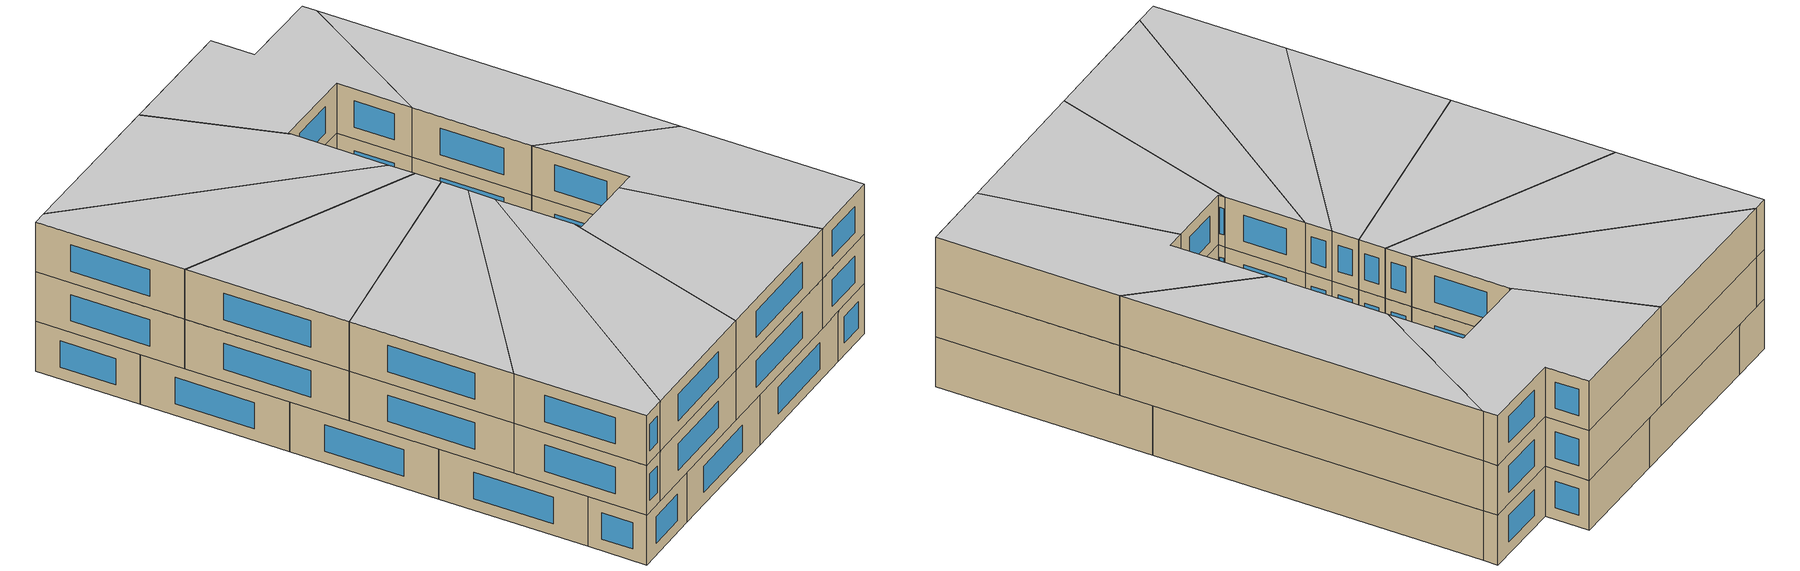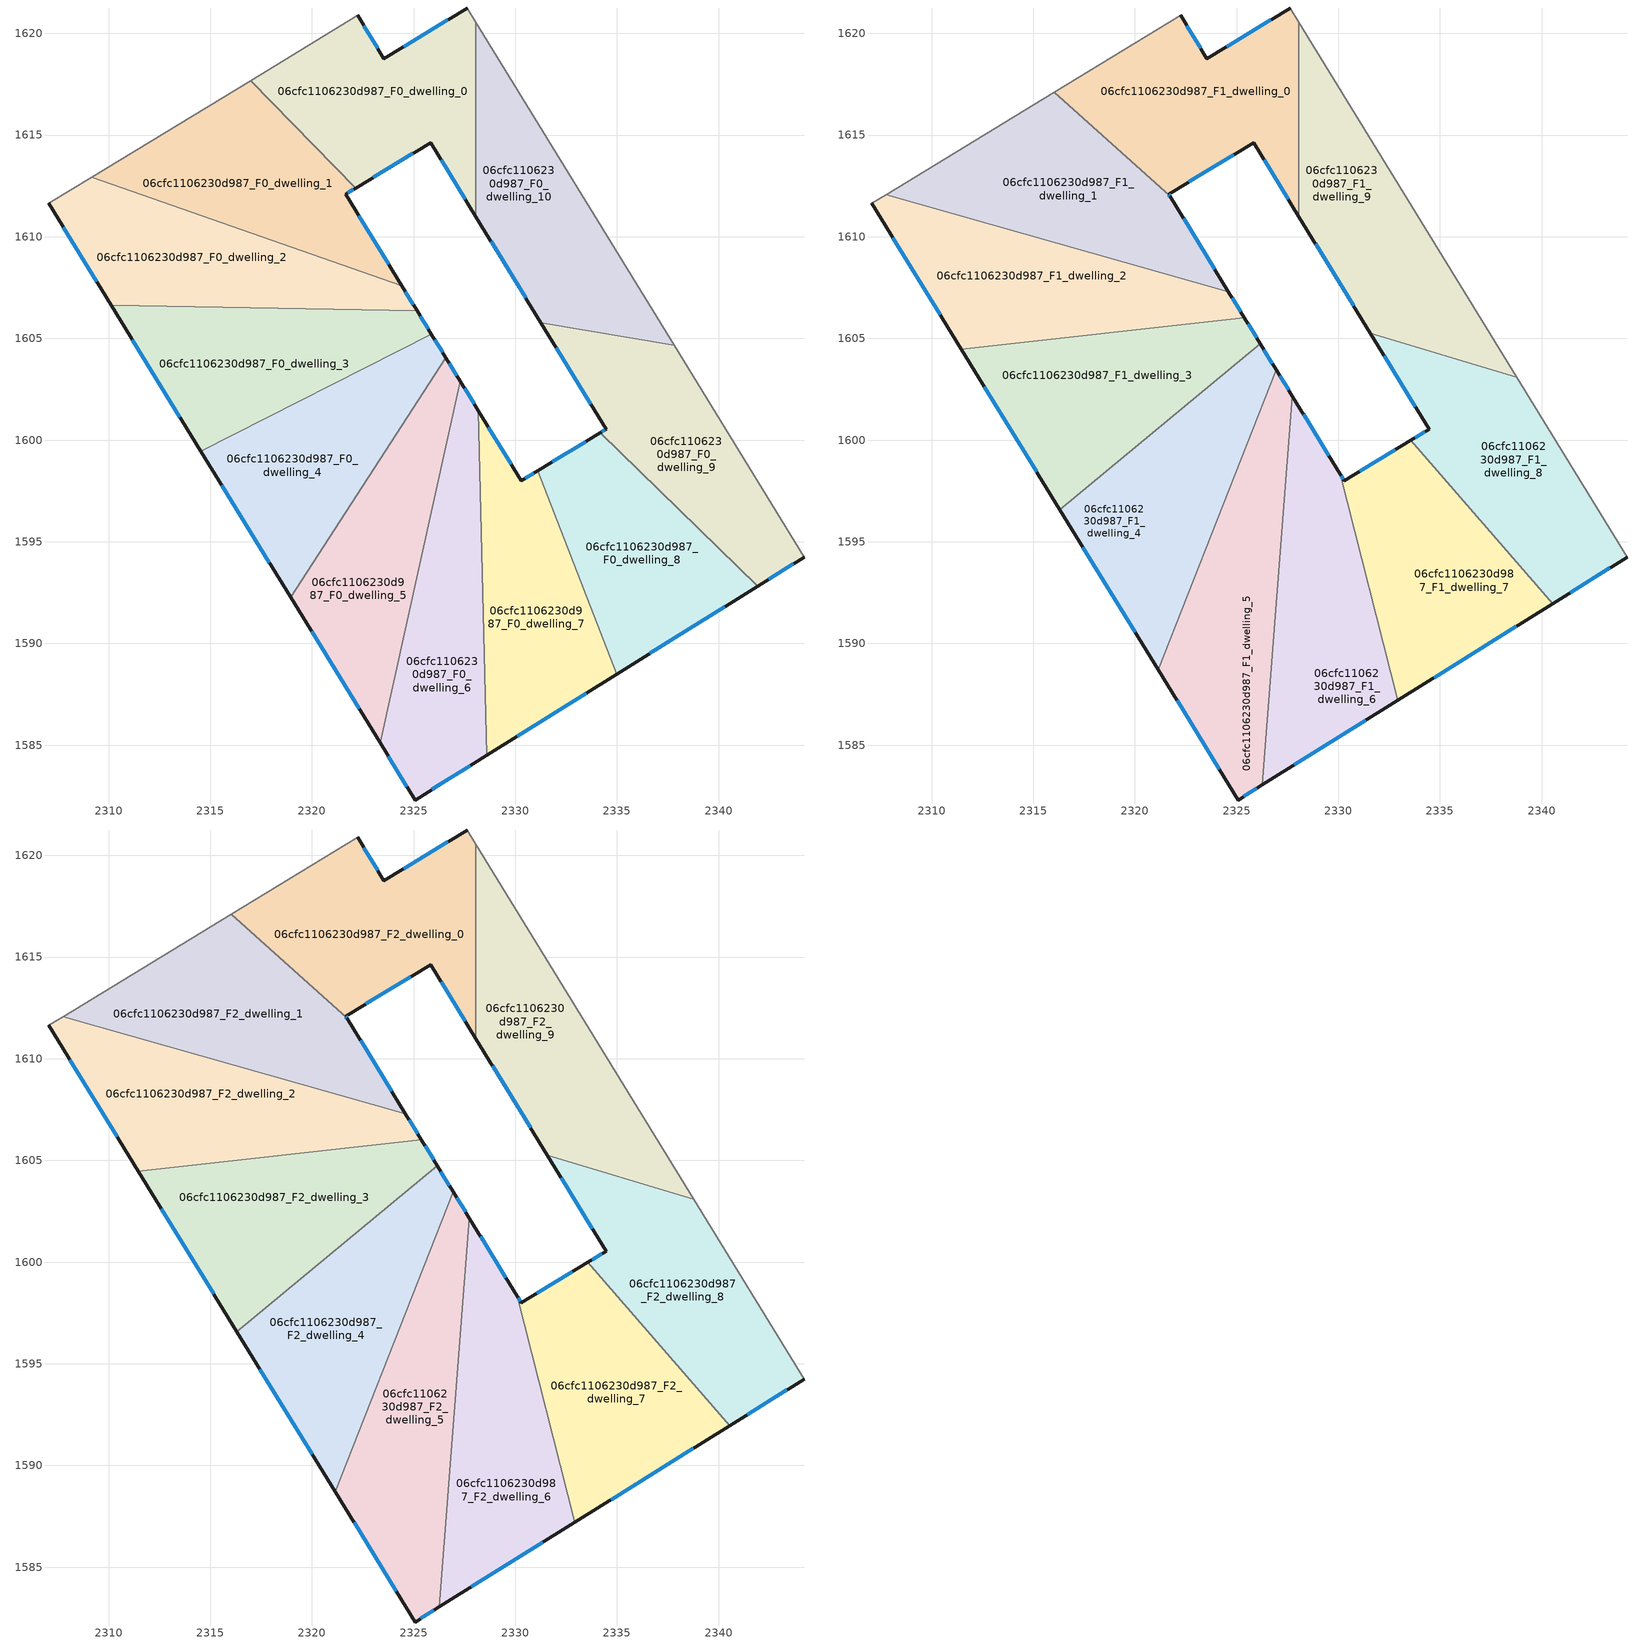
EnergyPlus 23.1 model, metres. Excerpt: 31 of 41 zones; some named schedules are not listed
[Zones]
06cfc1106230d987_F0_dwelling_0
 floor ground (EU_floor_Construction): 2327.64,1621.25 2328.06,1620.55 2328.06,1611 2325.84,1614.63 2322.14,1612.39 2316.99,1617.68 2322.25,1620.88 2323.54,1618.76 z0
 wall outside (EU_wall_Construction): 2327.64,1621.25 2323.54,1618.76 2322.25,1620.88 / 2322.14,1612.39 2325.84,1614.63 2328.06,1611 z0:3
 wall adiabatic (EU_wall_Construction): 2328.06,1620.55 2327.64,1621.25 / 2322.25,1620.88 2316.99,1617.68 z0:3
 wall to 06cfc1106230d987_F0_dwelling_10 (EU_wall_Construction): 2328.06,1611 2328.06,1620.55 z0:3
 wall to 06cfc1106230d987_F0_dwelling_1 (EU_wall_Construction): 2316.99,1617.68 2322.14,1612.39 z0:3
 window (EU_Window_Construction): 2326.67,1620.66 2324.5,1619.34 / 2326.36,1613.78 2327.54,1611.85 / 2323.01,1612.92 2324.97,1614.11 / 2323.24,1619.26 2322.55,1620.38 z0.7:2.3
06cfc1106230d987_F0_dwelling_1
 floor ground (EU_floor_Construction): 2322.14,1612.39 2321.66,1612.1 2324.42,1607.59 2309.18,1612.93 2316.99,1617.68 z0
 wall outside (EU_wall_Construction): 2324.42,1607.59 2321.66,1612.1 2322.14,1612.39 z0:3
 wall to 06cfc1106230d987_F0_dwelling_2 (EU_wall_Construction): 2309.18,1612.93 2324.42,1607.59 z0:3
 wall adiabatic (EU_wall_Construction): 2316.99,1617.68 2309.18,1612.93 z0:3
 window (EU_Window_Construction): 2321.77,1612.17 2322.03,1612.32 / 2323.77,1608.65 2322.31,1611.04 z0.7:2.3
 ceiling adiabatic (EU_roof_Construction): 2324.42,1607.59 2321.72,1612.01 2316.03,1617.1 2309.18,1612.93 z3
06cfc1106230d987_F0_dwelling_10
 floor ground (EU_floor_Construction): 2328.06,1620.55 2337.81,1604.67 2331.26,1605.78 2328.06,1611 z0
 wall outside (EU_wall_Construction): 2328.06,1611 2331.26,1605.78 z0:3
 wall adiabatic (EU_wall_Construction): 2337.81,1604.67 2328.06,1620.55 z0:3
 wall to 06cfc1106230d987_F0_dwelling_9 (EU_wall_Construction): 2331.26,1605.78 2337.81,1604.67 z0:3
 window (EU_Window_Construction): 2328.81,1609.77 2330.51,1607 z0.7:2.3
06cfc1106230d987_F0_dwelling_2
 floor ground (EU_floor_Construction): 2324.42,1607.59 2325.17,1606.37 2310.14,1606.62 2307.06,1611.64 2309.18,1612.93 z0
 wall outside (EU_wall_Construction): 2325.17,1606.37 2324.42,1607.59 / 2307.06,1611.64 2310.14,1606.62 z0:3
 wall to 06cfc1106230d987_F0_dwelling_3 (EU_wall_Construction): 2310.14,1606.62 2325.17,1606.37 z0:3
 wall adiabatic (EU_wall_Construction): 2309.18,1612.93 2307.06,1611.64 z0:3
 window (EU_Window_Construction): 2324.99,1606.66 2324.6,1607.31 / 2307.78,1610.46 2309.42,1607.8 z0.7:2.3
06cfc1106230d987_F0_dwelling_3
 floor ground (EU_floor_Construction): 2325.17,1606.37 2325.88,1605.21 2314.54,1599.45 2310.14,1606.62 z0
 wall outside (EU_wall_Construction): 2325.88,1605.21 2325.17,1606.37 / 2310.14,1606.62 2314.54,1599.45 z0:3
 wall to 06cfc1106230d987_F0_dwelling_4 (EU_wall_Construction): 2314.54,1599.45 2325.88,1605.21 z0:3
 window (EU_Window_Construction): 2325.71,1605.48 2325.34,1606.1 / 2311.17,1604.94 2313.51,1601.14 z0.7:2.3
 ceiling adiabatic (EU_roof_Construction): 2325.88,1605.21 2325.38,1606.02 2311.46,1604.47 2314.54,1599.45 z3
06cfc1106230d987_F0_dwelling_4
 floor ground (EU_floor_Construction): 2325.88,1605.21 2326.59,1604.05 2318.95,1592.28 2314.54,1599.45 z0
 wall outside (EU_wall_Construction): 2326.59,1604.05 2325.88,1605.21 / 2314.54,1599.45 2318.95,1592.28 z0:3
 wall to 06cfc1106230d987_F0_dwelling_5 (EU_wall_Construction): 2318.95,1592.28 2326.59,1604.05 z0:3
 window (EU_Window_Construction): 2326.42,1604.32 2326.05,1604.94 / 2315.58,1597.77 2317.91,1593.97 z0.7:2.3
 ceiling adiabatic (EU_roof_Construction): 2326.16,1604.75 2325.88,1605.21 2314.54,1599.45 2316.31,1596.59 z3
06cfc1106230d987_F0_dwelling_5
 floor ground (EU_floor_Construction): 2326.59,1604.05 2327.3,1602.89 2323.35,1585.11 2318.95,1592.28 z0
 wall outside (EU_wall_Construction): 2327.3,1602.89 2326.59,1604.05 / 2318.95,1592.28 2323.35,1585.11 z0:3
 wall to 06cfc1106230d987_F0_dwelling_6 (EU_wall_Construction): 2323.35,1585.11 2327.3,1602.89 z0:3
 window (EU_Window_Construction): 2327.13,1603.16 2326.76,1603.78 / 2319.98,1590.6 2322.32,1586.8 z0.7:2.3
06cfc1106230d987_F0_dwelling_6
 floor ground (EU_floor_Construction): 2327.3,1602.89 2328.18,1601.44 2328.6,1584.51 2325.08,1582.3 2323.35,1585.11 z0
 wall outside (EU_wall_Construction): 2328.18,1601.44 2327.3,1602.89 / 2323.35,1585.11 2325.08,1582.3 2328.6,1584.51 z0:3
 wall to 06cfc1106230d987_F0_dwelling_7 (EU_wall_Construction): 2328.6,1584.51 2328.18,1601.44 z0:3
 window (EU_Window_Construction): 2327.98,1601.78 2327.51,1602.55 / 2325.9,1582.82 2327.78,1583.99 / 2323.76,1584.45 2324.67,1582.96 z0.7:2.3
06cfc1106230d987_F0_dwelling_7
 floor ground (EU_floor_Construction): 2331.11,1598.49 2334.99,1588.5 2328.6,1584.51 2328.18,1601.44 2330.29,1598 z0
 wall outside (EU_wall_Construction): 2331.11,1598.49 2330.29,1598 2328.18,1601.44 / 2328.6,1584.51 2334.99,1588.5 z0:3
 wall to 06cfc1106230d987_F0_dwelling_8 (EU_wall_Construction): 2334.99,1588.5 2331.11,1598.49 z0:3
 window (EU_Window_Construction): 2329.8,1598.81 2328.68,1600.63 / 2330.92,1598.38 2330.48,1598.11 / 2330.1,1585.44 2333.49,1587.56 z0.7:2.3
06cfc1106230d987_F0_dwelling_8
 floor ground (EU_floor_Construction): 2341.93,1592.83 2334.99,1588.5 2331.11,1598.49 2334.18,1600.37 z0
 wall outside (EU_wall_Construction): 2334.18,1600.37 2331.11,1598.49 / 2334.99,1588.5 2341.93,1592.83 z0:3
 wall to 06cfc1106230d987_F0_dwelling_9 (EU_wall_Construction): 2341.93,1592.83 2334.18,1600.37 z0:3
 window (EU_Window_Construction): 2333.46,1599.93 2331.83,1598.93 / 2336.62,1589.51 2340.3,1591.81 z0.7:2.3
06cfc1106230d987_F0_dwelling_9
 floor ground (EU_floor_Construction): 2337.81,1604.67 2344.21,1594.25 2341.93,1592.83 2334.18,1600.37 2334.46,1600.54 2331.26,1605.78 z0
 wall outside (EU_wall_Construction): 2331.26,1605.78 2334.46,1600.54 2334.18,1600.37 / 2341.93,1592.83 2344.21,1594.25 z0:3
 wall adiabatic (EU_wall_Construction): 2344.21,1594.25 2337.81,1604.67 z0:3
 window (EU_Window_Construction): 2334.4,1600.5 2334.25,1600.41 / 2332.01,1604.55 2333.71,1601.77 / 2342.46,1593.16 2343.67,1593.92 z0.7:2.3
06cfc1106230d987_F1_dwelling_0
 floor to 06cfc1106230d987_F0_dwelling_0 (EU_floor_Construction): 2327.64,1621.25 2328.06,1620.55 2328.06,1611 2325.84,1614.63 2322.14,1612.39 2316.99,1617.68 2322.25,1620.88 2323.54,1618.76 z3
 floor to 06cfc1106230d987_F0_dwelling_1 (EU_floor_Construction): 2316.99,1617.68 2322.14,1612.39 2321.66,1612.1 2321.72,1612.01 2316.03,1617.1 z3
 wall outside (EU_wall_Construction): 2327.64,1621.25 2323.54,1618.76 2322.25,1620.88 / 2321.72,1612.01 2321.66,1612.1 2325.84,1614.63 2328.06,1611 z3:6
 wall adiabatic (EU_wall_Construction): 2328.06,1620.55 2327.64,1621.25 / 2322.25,1620.88 2316.03,1617.1 z3:6
 wall to 06cfc1106230d987_F1_dwelling_9 (EU_wall_Construction): 2328.06,1611 2328.06,1620.55 z3:6
 wall to 06cfc1106230d987_F1_dwelling_1 (EU_wall_Construction): 2316.03,1617.1 2321.72,1612.01 z3:6
 window (EU_Window_Construction): 2326.67,1620.66 2324.5,1619.34 / 2326.36,1613.78 2327.54,1611.85 / 2322.64,1612.69 2324.86,1614.04 / 2321.7,1612.03 2321.67,1612.08 / 2323.24,1619.26 2322.55,1620.38 z3.7:5.3
06cfc1106230d987_F1_dwelling_1
 floor to 06cfc1106230d987_F0_dwelling_2 (EU_floor_Construction): 2324.42,1607.59 2324.6,1607.3 2307.77,1612.07 2309.18,1612.93 z3
 floor adiabatic (EU_floor_Construction): 2321.72,1612.01 2324.42,1607.59 2309.18,1612.93 2316.03,1617.1 z3
 wall outside (EU_wall_Construction): 2324.6,1607.3 2321.72,1612.01 z3:6
 wall to 06cfc1106230d987_F1_dwelling_2 (EU_wall_Construction): 2307.77,1612.07 2324.6,1607.3 z3:6
 wall adiabatic (EU_wall_Construction): 2316.03,1617.1 2307.77,1612.07 z3:6
 window (EU_Window_Construction): 2323.92,1608.41 2322.39,1610.9 z3.7:5.3
06cfc1106230d987_F1_dwelling_2
 floor to 06cfc1106230d987_F0_dwelling_2 (EU_floor_Construction): 2324.6,1607.3 2325.17,1606.37 2310.14,1606.62 2307.06,1611.64 2307.77,1612.07 z3
 floor to 06cfc1106230d987_F0_dwelling_3 (EU_floor_Construction): 2325.17,1606.37 2325.38,1606.02 2311.46,1604.47 2310.14,1606.62 z3
 wall outside (EU_wall_Construction): 2325.38,1606.02 2324.6,1607.3 / 2307.06,1611.64 2311.46,1604.47 z3:6
 wall to 06cfc1106230d987_F1_dwelling_3 (EU_wall_Construction): 2311.46,1604.47 2325.38,1606.02 z3:6
 wall adiabatic (EU_wall_Construction): 2307.77,1612.07 2307.06,1611.64 z3:6
 window (EU_Window_Construction): 2325.2,1606.32 2324.78,1607 / 2308.09,1609.96 2310.43,1606.15 z3.7:5.3
06cfc1106230d987_F1_dwelling_3
 floor adiabatic (EU_floor_Construction): 2325.38,1606.02 2326.16,1604.75 2316.3,1596.58 2311.46,1604.47 z3
 wall outside (EU_wall_Construction): 2326.16,1604.75 2325.38,1606.02 / 2311.46,1604.47 2316.3,1596.58 z3:6
 wall to 06cfc1106230d987_F1_dwelling_4 (EU_wall_Construction): 2316.3,1596.58 2326.16,1604.75 z3:6
 window (EU_Window_Construction): 2325.98,1605.04 2325.57,1605.72 / 2312.6,1602.62 2315.17,1598.44 z3.7:5.3
06cfc1106230d987_F1_dwelling_4
 floor to 06cfc1106230d987_F0_dwelling_4 (EU_floor_Construction): 2326.16,1604.75 2326.59,1604.05 2318.95,1592.28 2316.31,1596.59 z3
 floor to 06cfc1106230d987_F0_dwelling_5 (EU_floor_Construction): 2326.59,1604.05 2326.94,1603.47 2321.15,1588.7 2318.95,1592.28 z3
 wall outside (EU_wall_Construction): 2326.95,1603.47 2326.16,1604.75 / 2316.3,1596.58 2321.15,1588.7 z3:6
 wall to 06cfc1106230d987_F1_dwelling_5 (EU_wall_Construction): 2321.15,1588.7 2326.95,1603.47 z3:6
 window (EU_Window_Construction): 2326.76,1603.77 2326.35,1604.45 / 2317.44,1594.73 2320.01,1590.55 z3.7:5.3
06cfc1106230d987_F1_dwelling_5
 floor to 06cfc1106230d987_F0_dwelling_6 (EU_floor_Construction): 2327.3,1602.89 2327.74,1602.16 2326.27,1583.05 2325.08,1582.3 2323.35,1585.11 z3
 floor to 06cfc1106230d987_F0_dwelling_5 (EU_floor_Construction): 2326.94,1603.47 2327.3,1602.89 2323.35,1585.11 2321.15,1588.7 z3
 wall outside (EU_wall_Construction): 2327.74,1602.16 2326.95,1603.47 / 2321.15,1588.7 2325.08,1582.3 2326.27,1583.05 z3:6
 wall to 06cfc1106230d987_F1_dwelling_6 (EU_wall_Construction): 2326.27,1583.05 2327.74,1602.16 z3:6
 window (EU_Window_Construction): 2327.56,1602.47 2327.13,1603.16 / 2325.36,1582.48 2325.99,1582.88 / 2322.07,1587.2 2324.15,1583.81 z3.7:5.3
06cfc1106230d987_F1_dwelling_6
 floor to 06cfc1106230d987_F0_dwelling_6 (EU_floor_Construction): 2328.18,1601.44 2328.6,1584.51 2326.27,1583.05 2327.74,1602.16 z3
 floor to 06cfc1106230d987_F0_dwelling_7 (EU_floor_Construction): 2330.1,1598.32 2332.92,1587.2 2328.6,1584.51 2328.18,1601.44 z3
 wall outside (EU_wall_Construction): 2330.09,1598.32 2327.74,1602.16 / 2326.27,1583.05 2332.92,1587.2 z3:6
 wall to 06cfc1106230d987_F1_dwelling_7 (EU_wall_Construction): 2332.92,1587.2 2330.09,1598.32 z3:6
 window (EU_Window_Construction): 2329.54,1599.23 2328.3,1601.26 / 2327.83,1584.03 2331.36,1586.23 z3.7:5.3
06cfc1106230d987_F1_dwelling_7
 floor to 06cfc1106230d987_F0_dwelling_7 (EU_floor_Construction): 2331.11,1598.49 2334.99,1588.5 2332.92,1587.2 2330.1,1598.32 2330.29,1598 z3
 floor to 06cfc1106230d987_F0_dwelling_8 (EU_floor_Construction): 2333.56,1599.99 2340.54,1591.96 2334.99,1588.5 2331.11,1598.49 z3
 wall outside (EU_wall_Construction): 2333.56,1599.99 2330.29,1598 2330.09,1598.32 / 2332.92,1587.2 2340.54,1591.96 z3:6
 wall to 06cfc1106230d987_F1_dwelling_8 (EU_wall_Construction): 2340.54,1591.96 2333.56,1599.99 z3:6
 window (EU_Window_Construction): 2330.25,1598.07 2330.14,1598.25 / 2332.79,1599.52 2331.06,1598.47 / 2334.71,1588.32 2338.75,1590.84 z3.7:5.3
06cfc1106230d987_F1_dwelling_8
 floor to 06cfc1106230d987_F0_dwelling_8 (EU_floor_Construction): 2341.93,1592.83 2340.54,1591.96 2333.56,1599.99 2334.18,1600.37 z3
 floor to 06cfc1106230d987_F0_dwelling_9 (EU_floor_Construction): 2338.79,1603.08 2344.21,1594.25 2341.93,1592.83 2334.18,1600.37 2334.46,1600.54 2331.58,1605.26 z3
 wall outside (EU_wall_Construction): 2331.58,1605.26 2334.46,1600.54 2333.56,1599.99 / 2340.54,1591.96 2344.21,1594.25 z3:6
 wall to 06cfc1106230d987_F1_dwelling_9 (EU_wall_Construction): 2338.79,1603.08 2331.58,1605.26 z3:6
 wall adiabatic (EU_wall_Construction): 2344.21,1594.25 2338.79,1603.08 z3:6
 window (EU_Window_Construction): 2334.25,1600.41 2333.77,1600.12 / 2332.25,1604.15 2333.79,1601.65 / 2341.4,1592.5 2343.35,1593.71 z3.7:5.3
06cfc1106230d987_F1_dwelling_9
 floor to 06cfc1106230d987_F0_dwelling_10 (EU_floor_Construction): 2328.06,1620.55 2337.81,1604.67 2331.26,1605.78 2328.06,1611 z3
 floor to 06cfc1106230d987_F0_dwelling_9 (EU_floor_Construction): 2337.81,1604.67 2338.79,1603.08 2331.58,1605.26 2331.26,1605.78 z3
 wall outside (EU_wall_Construction): 2328.06,1611 2331.58,1605.26 z3:6
 wall adiabatic (EU_wall_Construction): 2338.79,1603.08 2328.06,1620.55 z3:6
 window (EU_Window_Construction): 2328.89,1609.65 2330.75,1606.61 z3.7:5.3
06cfc1106230d987_F2_dwelling_0
 floor to 06cfc1106230d987_F1_dwelling_0 (EU_floor_Construction): 2327.64,1621.25 2328.06,1620.55 2328.06,1611 2325.84,1614.63 2321.66,1612.1 2321.72,1612.01 2316.03,1617.1 2322.25,1620.88 2323.54,1618.76 z6
 wall outside (EU_wall_Construction): 2327.64,1621.25 2323.54,1618.76 2322.25,1620.88 / 2321.72,1612.01 2321.66,1612.1 2325.84,1614.63 2328.06,1611 z6:9
 wall adiabatic (EU_wall_Construction): 2328.06,1620.55 2327.64,1621.25 / 2322.25,1620.88 2316.03,1617.1 z6:9
 wall to 06cfc1106230d987_F2_dwelling_9 (EU_wall_Construction): 2328.06,1611 2328.06,1620.55 z6:9
 wall to 06cfc1106230d987_F2_dwelling_1 (EU_wall_Construction): 2316.03,1617.1 2321.72,1612.01 z6:9
 window (EU_Window_Construction): 2326.67,1620.66 2324.5,1619.34 / 2326.36,1613.78 2327.54,1611.85 / 2322.64,1612.69 2324.86,1614.04 / 2321.7,1612.03 2321.67,1612.08 / 2323.24,1619.26 2322.55,1620.38 z6.7:8.3
 ceiling to 06cfc1106230d987_F3_dwelling_0 (EU_floor_Construction): 2328.06,1611 2328.06,1620.55 2327.64,1621.25 2323.54,1618.76 2322.25,1620.88 2316.03,1617.1 2321.72,1612.01 2321.66,1612.1 2325.84,1614.63 z9
06cfc1106230d987_F2_dwelling_1
 floor to 06cfc1106230d987_F1_dwelling_1 (EU_floor_Construction): 2321.72,1612.01 2324.6,1607.3 2307.77,1612.07 2316.03,1617.1 z6
 wall outside (EU_wall_Construction): 2324.6,1607.3 2321.72,1612.01 z6:9
 wall to 06cfc1106230d987_F2_dwelling_2 (EU_wall_Construction): 2307.77,1612.07 2324.6,1607.3 z6:9
 wall adiabatic (EU_wall_Construction): 2316.03,1617.1 2307.77,1612.07 z6:9
 window (EU_Window_Construction): 2323.92,1608.41 2322.39,1610.9 z6.7:8.3
 ceiling to 06cfc1106230d987_F3_dwelling_1 (EU_floor_Construction): 2324.6,1607.3 2321.72,1612.01 2316.03,1617.1 2307.77,1612.07 z9
06cfc1106230d987_F2_dwelling_2
 floor to 06cfc1106230d987_F1_dwelling_2 (EU_floor_Construction): 2324.6,1607.3 2325.38,1606.02 2311.46,1604.47 2307.06,1611.64 2307.77,1612.07 z6
 wall outside (EU_wall_Construction): 2325.38,1606.02 2324.6,1607.3 / 2307.06,1611.64 2311.46,1604.47 z6:9
 wall to 06cfc1106230d987_F2_dwelling_3 (EU_wall_Construction): 2311.46,1604.47 2325.38,1606.02 z6:9
 wall adiabatic (EU_wall_Construction): 2307.77,1612.07 2307.06,1611.64 z6:9
 window (EU_Window_Construction): 2325.2,1606.32 2324.78,1607 / 2308.09,1609.96 2310.43,1606.15 z6.7:8.3
 ceiling to 06cfc1106230d987_F3_dwelling_2 (EU_floor_Construction): 2325.38,1606.02 2324.6,1607.3 2307.77,1612.07 2307.06,1611.64 2311.46,1604.47 z9
06cfc1106230d987_F2_dwelling_3
 floor to 06cfc1106230d987_F1_dwelling_3 (EU_floor_Construction): 2325.38,1606.02 2326.16,1604.75 2316.3,1596.58 2311.46,1604.47 z6
 wall outside (EU_wall_Construction): 2326.16,1604.75 2325.38,1606.02 / 2311.46,1604.47 2316.3,1596.58 z6:9
 wall to 06cfc1106230d987_F2_dwelling_4 (EU_wall_Construction): 2316.3,1596.58 2326.16,1604.75 z6:9
 window (EU_Window_Construction): 2325.98,1605.04 2325.57,1605.72 / 2312.6,1602.62 2315.17,1598.44 z6.7:8.3
 ceiling to 06cfc1106230d987_F3_dwelling_3 (EU_floor_Construction): 2326.16,1604.75 2325.38,1606.02 2311.46,1604.47 2316.3,1596.58 z9
06cfc1106230d987_F2_dwelling_4
 floor to 06cfc1106230d987_F1_dwelling_4 (EU_floor_Construction): 2326.16,1604.75 2326.95,1603.47 2321.15,1588.7 2316.3,1596.58 z6
 wall outside (EU_wall_Construction): 2326.95,1603.47 2326.16,1604.75 / 2316.3,1596.58 2321.15,1588.7 z6:9
 wall to 06cfc1106230d987_F2_dwelling_5 (EU_wall_Construction): 2321.15,1588.7 2326.95,1603.47 z6:9
 window (EU_Window_Construction): 2326.76,1603.77 2326.35,1604.45 / 2317.44,1594.73 2320.01,1590.55 z6.7:8.3
 ceiling to 06cfc1106230d987_F3_dwelling_4 (EU_floor_Construction): 2321.15,1588.7 2326.95,1603.47 2326.16,1604.75 2316.3,1596.58 z9
06cfc1106230d987_F2_dwelling_5
 floor to 06cfc1106230d987_F1_dwelling_5 (EU_floor_Construction): 2326.95,1603.47 2327.74,1602.16 2326.27,1583.05 2325.08,1582.3 2321.15,1588.7 z6
 wall outside (EU_wall_Construction): 2327.74,1602.16 2326.95,1603.47 / 2321.15,1588.7 2325.08,1582.3 2326.27,1583.05 z6:9
 wall to 06cfc1106230d987_F2_dwelling_6 (EU_wall_Construction): 2326.27,1583.05 2327.74,1602.16 z6:9
 window (EU_Window_Construction): 2327.56,1602.47 2327.13,1603.16 / 2325.36,1582.48 2325.99,1582.88 / 2322.07,1587.2 2324.15,1583.81 z6.7:8.3
 ceiling to 06cfc1106230d987_F3_dwelling_5 (EU_floor_Construction): 2326.27,1583.05 2327.74,1602.16 2326.95,1603.47 2321.15,1588.7 2325.08,1582.3 z9
06cfc1106230d987_F2_dwelling_6
 floor to 06cfc1106230d987_F1_dwelling_6 (EU_floor_Construction): 2330.09,1598.32 2332.92,1587.2 2326.27,1583.05 2327.74,1602.16 z6
 wall outside (EU_wall_Construction): 2330.09,1598.32 2327.74,1602.16 / 2326.27,1583.05 2332.92,1587.2 z6:9
 wall to 06cfc1106230d987_F2_dwelling_7 (EU_wall_Construction): 2332.92,1587.2 2330.09,1598.32 z6:9
 window (EU_Window_Construction): 2329.54,1599.23 2328.3,1601.26 / 2327.83,1584.03 2331.36,1586.23 z6.7:8.3
 ceiling to 06cfc1106230d987_F3_dwelling_6 (EU_floor_Construction): 2332.92,1587.2 2330.09,1598.32 2327.74,1602.16 2326.27,1583.05 z9
06cfc1106230d987_F2_dwelling_7
 floor to 06cfc1106230d987_F1_dwelling_7 (EU_floor_Construction): 2333.56,1599.99 2340.54,1591.96 2332.92,1587.2 2330.09,1598.32 2330.29,1598 z6
 wall outside (EU_wall_Construction): 2333.56,1599.99 2330.29,1598 2330.09,1598.32 / 2332.92,1587.2 2340.54,1591.96 z6:9
 wall to 06cfc1106230d987_F2_dwelling_8 (EU_wall_Construction): 2340.54,1591.96 2333.56,1599.99 z6:9
 window (EU_Window_Construction): 2330.25,1598.07 2330.14,1598.25 / 2332.79,1599.52 2331.06,1598.47 / 2334.71,1588.32 2338.75,1590.84 z6.7:8.3
 ceiling to 06cfc1106230d987_F3_dwelling_7 (EU_floor_Construction): 2340.54,1591.96 2333.56,1599.99 2330.29,1598 2330.09,1598.32 2332.92,1587.2 z9
06cfc1106230d987_F2_dwelling_8
 floor to 06cfc1106230d987_F1_dwelling_8 (EU_floor_Construction): 2338.79,1603.08 2344.21,1594.25 2340.54,1591.96 2333.56,1599.99 2334.46,1600.54 2331.58,1605.26 z6
 wall outside (EU_wall_Construction): 2331.58,1605.26 2334.46,1600.54 2333.56,1599.99 / 2340.54,1591.96 2344.21,1594.25 z6:9
 wall to 06cfc1106230d987_F2_dwelling_9 (EU_wall_Construction): 2338.79,1603.08 2331.58,1605.26 z6:9
 wall adiabatic (EU_wall_Construction): 2344.21,1594.25 2338.79,1603.08 z6:9
 window (EU_Window_Construction): 2334.25,1600.41 2333.77,1600.12 / 2332.25,1604.15 2333.79,1601.65 / 2341.4,1592.5 2343.35,1593.71 z6.7:8.3
 ceiling to 06cfc1106230d987_F3_dwelling_8 (EU_floor_Construction): 2344.21,1594.25 2338.79,1603.08 2331.58,1605.26 2334.46,1600.54 2333.56,1599.99 2340.54,1591.96 z9
06cfc1106230d987_F2_dwelling_9
 floor to 06cfc1106230d987_F1_dwelling_9 (EU_floor_Construction): 2328.06,1620.55 2338.79,1603.08 2331.58,1605.26 2328.06,1611 z6
 wall outside (EU_wall_Construction): 2328.06,1611 2331.58,1605.26 z6:9
 wall adiabatic (EU_wall_Construction): 2338.79,1603.08 2328.06,1620.55 z6:9
 window (EU_Window_Construction): 2328.89,1609.65 2330.75,1606.61 z6.7:8.3
 ceiling to 06cfc1106230d987_F3_dwelling_9 (EU_floor_Construction): 2338.79,1603.08 2328.06,1620.55 2328.06,1611 2331.58,1605.26 z9
[Building]
EU S2 Campaign: North Axis=0; Terrain=City; Solar Distribution=FullExterior
[Site:Location]
Budapest.Ferenc.Liszt.Intl.AP: Latitude=47.437; Longitude=19.256; Time Zone=1; Elevation=185
[SizingPeriod:WeatherFileDays]
AnnualSizingPeriod: Begin Month=1; Begin Day of Month=1; End Month=12; End Day of Month=31; Day of Week for Start Day=Monday; Use Weather File Daylight Saving Period=No; Use Weather File Rain and Snow Indicators=No
[MATERIAL]
EU_InternalMass_Material: Roughness=MediumRough; Thickness=0.1; Conductivity=1; Density=1800; Specific Heat=900; Thermal Absorptance=0.9; Solar Absorptance=0.7; Visible Absorptance=0.7
[MATERIAL:NOMASS] Roughness=MediumRough; Thermal Absorptance=0.9; Solar Absorptance=0.7; Visible Absorptance=0.7
Name | Thermal Resistance
EU_wall_NoMass | 0.832559
EU_roof_NoMass | 1.39638
EU_floor_NoMass | 0.872794
[WINDOWMATERIAL:SIMPLEGLAZINGSYSTEM]
EU_Window_SimpleGlazing: UFactor=2.79869; Solar Heat Gain Coefficient=0.75; Visible Transmittance=0.75
[CONSTRUCTION]
EU_wall_Construction: EU_wall_NoMass
EU_roof_Construction: EU_roof_NoMass
EU_floor_Construction: EU_floor_NoMass
EU_Window_Construction: EU_Window_SimpleGlazing
EU_InternalMass_Construction: EU_InternalMass_Material
[ZONE] Type=1; Multiplier=1; Ceiling Height=autocalculate; Floor Area=autocalculate; Part of Total Floor Area=Yes
Name | Volume
06cfc1106230d987_F0_dwelling_0 | 185.754
06cfc1106230d987_F1_dwelling_0; 06cfc1106230d987_F2_dwelling_0; 06cfc1106230d987_F1_dwelling_6; 06cfc1106230d987_F2_dwelling_6 | 204.321
06cfc1106230d987_F0_dwelling_1 | 185.756
06cfc1106230d987_F1_dwelling_1; 06cfc1106230d987_F2_dwelling_1 | 204.313
06cfc1106230d987_F0_dwelling_10 | 185.74
06cfc1106230d987_F0_dwelling_2 | 185.762
06cfc1106230d987_F1_dwelling_2; 06cfc1106230d987_F2_dwelling_2 | 204.354
06cfc1106230d987_F0_dwelling_3 | 185.741
06cfc1106230d987_F1_dwelling_3; 06cfc1106230d987_F2_dwelling_3 | 204.325
06cfc1106230d987_F0_dwelling_4 | 185.776
06cfc1106230d987_F1_dwelling_4; 06cfc1106230d987_F2_dwelling_4; 06cfc1106230d987_F1_dwelling_9; 06cfc1106230d987_F2_dwelling_9 | 204.327
06cfc1106230d987_F0_dwelling_5 | 185.722
06cfc1106230d987_F1_dwelling_5; 06cfc1106230d987_F2_dwelling_5 | 204.312
06cfc1106230d987_F0_dwelling_6 | 185.764
06cfc1106230d987_F0_dwelling_7 | 185.714
06cfc1106230d987_F1_dwelling_7; 06cfc1106230d987_F2_dwelling_7 | 204.326
06cfc1106230d987_F0_dwelling_8 | 185.746
06cfc1106230d987_F1_dwelling_8; 06cfc1106230d987_F2_dwelling_8 | 204.303
06cfc1106230d987_F0_dwelling_9 | 185.757
[INTERNALMASS] Construction=EU_InternalMass_Construction
Name | Zone or ZoneList | Surface Area
06cfc1106230d987_F0_dwelling_0_EU_InternalMass | 06cfc1106230d987_F0_dwelling_0 | 61.9177
06cfc1106230d987_F0_dwelling_1_EU_InternalMass | 06cfc1106230d987_F0_dwelling_1 | 61.9187
06cfc1106230d987_F0_dwelling_2_EU_InternalMass | 06cfc1106230d987_F0_dwelling_2 | 61.9205
06cfc1106230d987_F0_dwelling_3_EU_InternalMass | 06cfc1106230d987_F0_dwelling_3 | 61.9135
06cfc1106230d987_F0_dwelling_4_EU_InternalMass | 06cfc1106230d987_F0_dwelling_4 | 61.9254
06cfc1106230d987_F0_dwelling_5_EU_InternalMass | 06cfc1106230d987_F0_dwelling_5 | 61.9072
06cfc1106230d987_F0_dwelling_6_EU_InternalMass | 06cfc1106230d987_F0_dwelling_6 | 61.9215
06cfc1106230d987_F0_dwelling_7_EU_InternalMass | 06cfc1106230d987_F0_dwelling_7 | 61.9048
06cfc1106230d987_F0_dwelling_8_EU_InternalMass | 06cfc1106230d987_F0_dwelling_8 | 61.9155
06cfc1106230d987_F0_dwelling_9_EU_InternalMass | 06cfc1106230d987_F0_dwelling_9 | 61.9186
06cfc1106230d987_F0_dwelling_10_EU_InternalMass | 06cfc1106230d987_F0_dwelling_10 | 61.9133
06cfc1106230d987_F1_dwelling_0_EU_InternalMass | 06cfc1106230d987_F1_dwelling_0 | 68.1069
06cfc1106230d987_F1_dwelling_1_EU_InternalMass | 06cfc1106230d987_F1_dwelling_1 | 68.1042
06cfc1106230d987_F1_dwelling_2_EU_InternalMass | 06cfc1106230d987_F1_dwelling_2 | 68.1179
06cfc1106230d987_F1_dwelling_3_EU_InternalMass | 06cfc1106230d987_F1_dwelling_3 | 68.1083
06cfc1106230d987_F1_dwelling_4_EU_InternalMass | 06cfc1106230d987_F1_dwelling_4 | 68.109
06cfc1106230d987_F1_dwelling_5_EU_InternalMass | 06cfc1106230d987_F1_dwelling_5 | 68.1039
06cfc1106230d987_F1_dwelling_6_EU_InternalMass | 06cfc1106230d987_F1_dwelling_6 | 68.1069
06cfc1106230d987_F1_dwelling_7_EU_InternalMass | 06cfc1106230d987_F1_dwelling_7 | 68.1088
06cfc1106230d987_F1_dwelling_8_EU_InternalMass | 06cfc1106230d987_F1_dwelling_8 | 68.1012
06cfc1106230d987_F1_dwelling_9_EU_InternalMass | 06cfc1106230d987_F1_dwelling_9 | 68.109
06cfc1106230d987_F2_dwelling_0_EU_InternalMass | 06cfc1106230d987_F2_dwelling_0 | 68.1069
06cfc1106230d987_F2_dwelling_1_EU_InternalMass | 06cfc1106230d987_F2_dwelling_1 | 68.1042
06cfc1106230d987_F2_dwelling_2_EU_InternalMass | 06cfc1106230d987_F2_dwelling_2 | 68.1179
06cfc1106230d987_F2_dwelling_3_EU_InternalMass | 06cfc1106230d987_F2_dwelling_3 | 68.1083
06cfc1106230d987_F2_dwelling_4_EU_InternalMass | 06cfc1106230d987_F2_dwelling_4 | 68.109
06cfc1106230d987_F2_dwelling_5_EU_InternalMass | 06cfc1106230d987_F2_dwelling_5 | 68.1039
06cfc1106230d987_F2_dwelling_6_EU_InternalMass | 06cfc1106230d987_F2_dwelling_6 | 68.1069
06cfc1106230d987_F2_dwelling_7_EU_InternalMass | 06cfc1106230d987_F2_dwelling_7 | 68.1088
06cfc1106230d987_F2_dwelling_8_EU_InternalMass | 06cfc1106230d987_F2_dwelling_8 | 68.1012
06cfc1106230d987_F2_dwelling_9_EU_InternalMass | 06cfc1106230d987_F2_dwelling_9 | 68.109
[OTHEREQUIPMENT] Fuel Type=Electricity; Design Level Calculation Method=Watts/Area; Power per Zone Floor Area=1; Fraction Latent=0; Fraction Radiant=0; Fraction Lost=0; Carbon Dioxide Generation Rate=0; EndUse Subcategory=EU_Step8_InternalGains
Name | Zone or ZoneList or Space or SpaceList | Schedule
EU_Step8_InternalGain_06cfc1106230d987_F0_dwelling_0_f000 | 06cfc1106230d987_F0_dwelling_0 | EU_Step8_GainSchedule_06cfc1106230d987_F0_dwelling_0_f000
EU_Step8_InternalGain_06cfc1106230d987_F0_dwelling_1_f000 | 06cfc1106230d987_F0_dwelling_1 | EU_Step8_GainSchedule_06cfc1106230d987_F0_dwelling_1_f000
EU_Step8_InternalGain_06cfc1106230d987_F0_dwelling_2_f000 | 06cfc1106230d987_F0_dwelling_2 | EU_Step8_GainSchedule_06cfc1106230d987_F0_dwelling_2_f000
EU_Step8_InternalGain_06cfc1106230d987_F0_dwelling_3_f000 | 06cfc1106230d987_F0_dwelling_3 | EU_Step8_GainSchedule_06cfc1106230d987_F0_dwelling_3_f000
EU_Step8_InternalGain_06cfc1106230d987_F0_dwelling_4_f000 | 06cfc1106230d987_F0_dwelling_4 | EU_Step8_GainSchedule_06cfc1106230d987_F0_dwelling_4_f000
EU_Step8_InternalGain_06cfc1106230d987_F0_dwelling_5_f000 | 06cfc1106230d987_F0_dwelling_5 | EU_Step8_GainSchedule_06cfc1106230d987_F0_dwelling_5_f000
EU_Step8_InternalGain_06cfc1106230d987_F0_dwelling_6_f000 | 06cfc1106230d987_F0_dwelling_6 | EU_Step8_GainSchedule_06cfc1106230d987_F0_dwelling_6_f000
EU_Step8_InternalGain_06cfc1106230d987_F0_dwelling_7_f000 | 06cfc1106230d987_F0_dwelling_7 | EU_Step8_GainSchedule_06cfc1106230d987_F0_dwelling_7_f000
EU_Step8_InternalGain_06cfc1106230d987_F0_dwelling_8_f000 | 06cfc1106230d987_F0_dwelling_8 | EU_Step8_GainSchedule_06cfc1106230d987_F0_dwelling_8_f000
EU_Step8_InternalGain_06cfc1106230d987_F0_dwelling_9_f000 | 06cfc1106230d987_F0_dwelling_9 | EU_Step8_GainSchedule_06cfc1106230d987_F0_dwelling_9_f000
EU_Step8_InternalGain_06cfc1106230d987_F0_dwelling_10_f000 | 06cfc1106230d987_F0_dwelling_10 | EU_Step8_GainSchedule_06cfc1106230d987_F0_dwelling_10_f000
EU_Step8_InternalGain_06cfc1106230d987_F1_dwelling_0_f000 | 06cfc1106230d987_F1_dwelling_0 | EU_Step8_GainSchedule_06cfc1106230d987_F1_dwelling_0_f000
EU_Step8_InternalGain_06cfc1106230d987_F1_dwelling_1_f000 | 06cfc1106230d987_F1_dwelling_1 | EU_Step8_GainSchedule_06cfc1106230d987_F1_dwelling_1_f000
EU_Step8_InternalGain_06cfc1106230d987_F1_dwelling_2_f000 | 06cfc1106230d987_F1_dwelling_2 | EU_Step8_GainSchedule_06cfc1106230d987_F1_dwelling_2_f000
EU_Step8_InternalGain_06cfc1106230d987_F1_dwelling_3_f000 | 06cfc1106230d987_F1_dwelling_3 | EU_Step8_GainSchedule_06cfc1106230d987_F1_dwelling_3_f000
EU_Step8_InternalGain_06cfc1106230d987_F1_dwelling_4_f000 | 06cfc1106230d987_F1_dwelling_4 | EU_Step8_GainSchedule_06cfc1106230d987_F1_dwelling_4_f000
EU_Step8_InternalGain_06cfc1106230d987_F1_dwelling_5_f000 | 06cfc1106230d987_F1_dwelling_5 | EU_Step8_GainSchedule_06cfc1106230d987_F1_dwelling_5_f000
EU_Step8_InternalGain_06cfc1106230d987_F1_dwelling_6_f000 | 06cfc1106230d987_F1_dwelling_6 | EU_Step8_GainSchedule_06cfc1106230d987_F1_dwelling_6_f000
EU_Step8_InternalGain_06cfc1106230d987_F1_dwelling_7_f000 | 06cfc1106230d987_F1_dwelling_7 | EU_Step8_GainSchedule_06cfc1106230d987_F1_dwelling_7_f000
EU_Step8_InternalGain_06cfc1106230d987_F1_dwelling_8_f000 | 06cfc1106230d987_F1_dwelling_8 | EU_Step8_GainSchedule_06cfc1106230d987_F1_dwelling_8_f000
EU_Step8_InternalGain_06cfc1106230d987_F1_dwelling_9_f000 | 06cfc1106230d987_F1_dwelling_9 | EU_Step8_GainSchedule_06cfc1106230d987_F1_dwelling_9_f000
EU_Step8_InternalGain_06cfc1106230d987_F2_dwelling_0_f000 | 06cfc1106230d987_F2_dwelling_0 | EU_Step8_GainSchedule_06cfc1106230d987_F2_dwelling_0_f000
EU_Step8_InternalGain_06cfc1106230d987_F2_dwelling_1_f000 | 06cfc1106230d987_F2_dwelling_1 | EU_Step8_GainSchedule_06cfc1106230d987_F2_dwelling_1_f000
EU_Step8_InternalGain_06cfc1106230d987_F2_dwelling_2_f000 | 06cfc1106230d987_F2_dwelling_2 | EU_Step8_GainSchedule_06cfc1106230d987_F2_dwelling_2_f000
EU_Step8_InternalGain_06cfc1106230d987_F2_dwelling_3_f000 | 06cfc1106230d987_F2_dwelling_3 | EU_Step8_GainSchedule_06cfc1106230d987_F2_dwelling_3_f000
EU_Step8_InternalGain_06cfc1106230d987_F2_dwelling_4_f000 | 06cfc1106230d987_F2_dwelling_4 | EU_Step8_GainSchedule_06cfc1106230d987_F2_dwelling_4_f000
EU_Step8_InternalGain_06cfc1106230d987_F2_dwelling_5_f000 | 06cfc1106230d987_F2_dwelling_5 | EU_Step8_GainSchedule_06cfc1106230d987_F2_dwelling_5_f000
EU_Step8_InternalGain_06cfc1106230d987_F2_dwelling_6_f000 | 06cfc1106230d987_F2_dwelling_6 | EU_Step8_GainSchedule_06cfc1106230d987_F2_dwelling_6_f000
EU_Step8_InternalGain_06cfc1106230d987_F2_dwelling_7_f000 | 06cfc1106230d987_F2_dwelling_7 | EU_Step8_GainSchedule_06cfc1106230d987_F2_dwelling_7_f000
EU_Step8_InternalGain_06cfc1106230d987_F2_dwelling_8_f000 | 06cfc1106230d987_F2_dwelling_8 | EU_Step8_GainSchedule_06cfc1106230d987_F2_dwelling_8_f000
EU_Step8_InternalGain_06cfc1106230d987_F2_dwelling_9_f000 | 06cfc1106230d987_F2_dwelling_9 | EU_Step8_GainSchedule_06cfc1106230d987_F2_dwelling_9_f000
[ZONEVENTILATION:DESIGNFLOWRATE] Schedule=EU_AlwaysOn; Design Flow Rate Calculation Method=AirChanges/Hour; Air Changes per Hour=0.475469; Ventilation Type=Natural; Fan Pressure Rise=0; Fan Total Efficiency=1; Constant Term Coefficient=1; Temperature Term Coefficient=0; Velocity Term Coefficient=0; Velocity Squared Term Coefficient=0; Minimum Indoor Temperature=-100; Maximum Indoor Temperature=100; Delta Temperature=-100; Minimum Outdoor Temperature=-100; Maximum Outdoor Temperature=100; Maximum Wind Speed=40
Name | Zone or ZoneList or Space or SpaceList
EU_ConstantAir_06cfc1106230d987_F0_dwelling_0 | 06cfc1106230d987_F0_dwelling_0
EU_ConstantAir_06cfc1106230d987_F0_dwelling_1 | 06cfc1106230d987_F0_dwelling_1
EU_ConstantAir_06cfc1106230d987_F0_dwelling_2 | 06cfc1106230d987_F0_dwelling_2
EU_ConstantAir_06cfc1106230d987_F0_dwelling_3 | 06cfc1106230d987_F0_dwelling_3
EU_ConstantAir_06cfc1106230d987_F0_dwelling_4 | 06cfc1106230d987_F0_dwelling_4
EU_ConstantAir_06cfc1106230d987_F0_dwelling_5 | 06cfc1106230d987_F0_dwelling_5
EU_ConstantAir_06cfc1106230d987_F0_dwelling_6 | 06cfc1106230d987_F0_dwelling_6
EU_ConstantAir_06cfc1106230d987_F0_dwelling_7 | 06cfc1106230d987_F0_dwelling_7
EU_ConstantAir_06cfc1106230d987_F0_dwelling_8 | 06cfc1106230d987_F0_dwelling_8
EU_ConstantAir_06cfc1106230d987_F0_dwelling_9 | 06cfc1106230d987_F0_dwelling_9
EU_ConstantAir_06cfc1106230d987_F0_dwelling_10 | 06cfc1106230d987_F0_dwelling_10
EU_ConstantAir_06cfc1106230d987_F1_dwelling_0 | 06cfc1106230d987_F1_dwelling_0
EU_ConstantAir_06cfc1106230d987_F1_dwelling_1 | 06cfc1106230d987_F1_dwelling_1
EU_ConstantAir_06cfc1106230d987_F1_dwelling_2 | 06cfc1106230d987_F1_dwelling_2
EU_ConstantAir_06cfc1106230d987_F1_dwelling_3 | 06cfc1106230d987_F1_dwelling_3
EU_ConstantAir_06cfc1106230d987_F1_dwelling_4 | 06cfc1106230d987_F1_dwelling_4
EU_ConstantAir_06cfc1106230d987_F1_dwelling_5 | 06cfc1106230d987_F1_dwelling_5
EU_ConstantAir_06cfc1106230d987_F1_dwelling_6 | 06cfc1106230d987_F1_dwelling_6
EU_ConstantAir_06cfc1106230d987_F1_dwelling_7 | 06cfc1106230d987_F1_dwelling_7
EU_ConstantAir_06cfc1106230d987_F1_dwelling_8 | 06cfc1106230d987_F1_dwelling_8
EU_ConstantAir_06cfc1106230d987_F1_dwelling_9 | 06cfc1106230d987_F1_dwelling_9
EU_ConstantAir_06cfc1106230d987_F2_dwelling_0 | 06cfc1106230d987_F2_dwelling_0
EU_ConstantAir_06cfc1106230d987_F2_dwelling_1 | 06cfc1106230d987_F2_dwelling_1
EU_ConstantAir_06cfc1106230d987_F2_dwelling_2 | 06cfc1106230d987_F2_dwelling_2
EU_ConstantAir_06cfc1106230d987_F2_dwelling_3 | 06cfc1106230d987_F2_dwelling_3
EU_ConstantAir_06cfc1106230d987_F2_dwelling_4 | 06cfc1106230d987_F2_dwelling_4
EU_ConstantAir_06cfc1106230d987_F2_dwelling_5 | 06cfc1106230d987_F2_dwelling_5
EU_ConstantAir_06cfc1106230d987_F2_dwelling_6 | 06cfc1106230d987_F2_dwelling_6
EU_ConstantAir_06cfc1106230d987_F2_dwelling_7 | 06cfc1106230d987_F2_dwelling_7
EU_ConstantAir_06cfc1106230d987_F2_dwelling_8 | 06cfc1106230d987_F2_dwelling_8
EU_ConstantAir_06cfc1106230d987_F2_dwelling_9 | 06cfc1106230d987_F2_dwelling_9
[HVACTEMPLATE:ZONE:IDEALLOADSAIRSYSTEM] System Availability Schedule=EU_AlwaysOn; Maximum Heating Supply Air Temperature=50; Minimum Cooling Supply Air Temperature=13; Maximum Heating Supply Air Humidity Ratio=0.0156; Minimum Cooling Supply Air Humidity Ratio=0.0077; Heating Limit=NoLimit; Cooling Limit=NoLimit; Heating Availability Schedule=EU_AlwaysOn; Cooling Availability Schedule=EU_CoolingOff; Dehumidification Control Type=ConstantSensibleHeatRatio; Cooling Sensible Heat Ratio=0.7; Dehumidification Setpoint=60; Humidification Control Type=None; Humidification Setpoint=30; Outdoor Air Method=None; Outdoor Air Flow Rate per Person=0.00944; Outdoor Air Flow Rate per Zone Floor Area=0; Outdoor Air Flow Rate per Zone=0; Demand Controlled Ventilation Type=None; Outdoor Air Economizer Type=NoEconomizer; Heat Recovery Type=None; Sensible Heat Recovery Effectiveness=0.7; Latent Heat Recovery Effectiveness=0.65
Name | Template Thermostat
06cfc1106230d987_F0_dwelling_0 | EU_HeatOnly_06cfc1106230d987_F0_dwelling_0
06cfc1106230d987_F0_dwelling_1 | EU_HeatOnly_06cfc1106230d987_F0_dwelling_1
06cfc1106230d987_F0_dwelling_2 | EU_HeatOnly_06cfc1106230d987_F0_dwelling_2
06cfc1106230d987_F0_dwelling_3 | EU_HeatOnly_06cfc1106230d987_F0_dwelling_3
06cfc1106230d987_F0_dwelling_4 | EU_HeatOnly_06cfc1106230d987_F0_dwelling_4
06cfc1106230d987_F0_dwelling_5 | EU_HeatOnly_06cfc1106230d987_F0_dwelling_5
06cfc1106230d987_F0_dwelling_6 | EU_HeatOnly_06cfc1106230d987_F0_dwelling_6
06cfc1106230d987_F0_dwelling_7 | EU_HeatOnly_06cfc1106230d987_F0_dwelling_7
06cfc1106230d987_F0_dwelling_8 | EU_HeatOnly_06cfc1106230d987_F0_dwelling_8
06cfc1106230d987_F0_dwelling_9 | EU_HeatOnly_06cfc1106230d987_F0_dwelling_9
06cfc1106230d987_F0_dwelling_10 | EU_HeatOnly_06cfc1106230d987_F0_dwelling_10
06cfc1106230d987_F1_dwelling_0 | EU_HeatOnly_06cfc1106230d987_F1_dwelling_0
06cfc1106230d987_F1_dwelling_1 | EU_HeatOnly_06cfc1106230d987_F1_dwelling_1
06cfc1106230d987_F1_dwelling_2 | EU_HeatOnly_06cfc1106230d987_F1_dwelling_2
06cfc1106230d987_F1_dwelling_3 | EU_HeatOnly_06cfc1106230d987_F1_dwelling_3
06cfc1106230d987_F1_dwelling_4 | EU_HeatOnly_06cfc1106230d987_F1_dwelling_4
06cfc1106230d987_F1_dwelling_5 | EU_HeatOnly_06cfc1106230d987_F1_dwelling_5
06cfc1106230d987_F1_dwelling_6 | EU_HeatOnly_06cfc1106230d987_F1_dwelling_6
06cfc1106230d987_F1_dwelling_7 | EU_HeatOnly_06cfc1106230d987_F1_dwelling_7
06cfc1106230d987_F1_dwelling_8 | EU_HeatOnly_06cfc1106230d987_F1_dwelling_8
06cfc1106230d987_F1_dwelling_9 | EU_HeatOnly_06cfc1106230d987_F1_dwelling_9
06cfc1106230d987_F2_dwelling_0 | EU_HeatOnly_06cfc1106230d987_F2_dwelling_0
06cfc1106230d987_F2_dwelling_1 | EU_HeatOnly_06cfc1106230d987_F2_dwelling_1
06cfc1106230d987_F2_dwelling_2 | EU_HeatOnly_06cfc1106230d987_F2_dwelling_2
06cfc1106230d987_F2_dwelling_3 | EU_HeatOnly_06cfc1106230d987_F2_dwelling_3
06cfc1106230d987_F2_dwelling_4 | EU_HeatOnly_06cfc1106230d987_F2_dwelling_4
06cfc1106230d987_F2_dwelling_5 | EU_HeatOnly_06cfc1106230d987_F2_dwelling_5
06cfc1106230d987_F2_dwelling_6 | EU_HeatOnly_06cfc1106230d987_F2_dwelling_6
06cfc1106230d987_F2_dwelling_7 | EU_HeatOnly_06cfc1106230d987_F2_dwelling_7
06cfc1106230d987_F2_dwelling_8 | EU_HeatOnly_06cfc1106230d987_F2_dwelling_8
06cfc1106230d987_F2_dwelling_9 | EU_HeatOnly_06cfc1106230d987_F2_dwelling_9
[SIZING:ZONE] Zone Cooling Design Supply Air Temperature Input Method=SupplyAirTemperature; Zone Cooling Design Supply Air Temperature=13; Zone Heating Design Supply Air Temperature Input Method=SupplyAirTemperature; Zone Heating Design Supply Air Temperature=50; Zone Cooling Design Supply Air Humidity Ratio=0.008; Zone Heating Design Supply Air Humidity Ratio=0.008; Cooling Design Air Flow Method=DesignDay; Cooling Design Air Flow Rate=0; Cooling Minimum Air Flow per Zone Floor Area=0.000762; Cooling Minimum Air Flow=0; Cooling Minimum Air Flow Fraction=0.2; Heating Design Air Flow Method=DesignDay; Heating Design Air Flow Rate=0; Heating Maximum Air Flow per Zone Floor Area=0.002032; Heating Maximum Air Flow=0.141576; Heating Maximum Air Flow Fraction=0.3; Account for Dedicated Outdoor Air System=No; Dedicated Outdoor Air System Control Strategy=NeutralSupplyAir; Dedicated Outdoor Air Low Setpoint Temperature for Design=autosize; Dedicated Outdoor Air High Setpoint Temperature for Design=autosize; Zone Load Sizing Method=Sensible Load Only No Latent Load; Zone Latent Cooling Design Supply Air Humidity Ratio Input Method=HumidityRatioDifference; Zone Cooling Design Supply Air Humidity Ratio Difference=0.005; Zone Latent Heating Design Supply Air Humidity Ratio Input Method=HumidityRatioDifference; Zone Humidification Design Supply Air Humidity Ratio Difference=0.005
06cfc1106230d987_F0_dwelling_0; 06cfc1106230d987_F0_dwelling_1; 06cfc1106230d987_F0_dwelling_2; 06cfc1106230d987_F0_dwelling_3; 06cfc1106230d987_F0_dwelling_4; 06cfc1106230d987_F0_dwelling_5; 06cfc1106230d987_F0_dwelling_6; 06cfc1106230d987_F0_dwelling_7; 06cfc1106230d987_F0_dwelling_8; 06cfc1106230d987_F0_dwelling_9; 06cfc1106230d987_F0_dwelling_10; 06cfc1106230d987_F1_dwelling_0; 06cfc1106230d987_F1_dwelling_1; 06cfc1106230d987_F1_dwelling_2; 06cfc1106230d987_F1_dwelling_3; 06cfc1106230d987_F1_dwelling_4; 06cfc1106230d987_F1_dwelling_5; 06cfc1106230d987_F1_dwelling_6; 06cfc1106230d987_F1_dwelling_7; 06cfc1106230d987_F1_dwelling_8; 06cfc1106230d987_F1_dwelling_9; 06cfc1106230d987_F2_dwelling_0; 06cfc1106230d987_F2_dwelling_1; 06cfc1106230d987_F2_dwelling_2; 06cfc1106230d987_F2_dwelling_3; 06cfc1106230d987_F2_dwelling_4; 06cfc1106230d987_F2_dwelling_5; 06cfc1106230d987_F2_dwelling_6; 06cfc1106230d987_F2_dwelling_7; 06cfc1106230d987_F2_dwelling_8; 06cfc1106230d987_F2_dwelling_9
[SCHEDULE:FILE] Column Number=1; Rows to Skip at Top=0; Number of Hours of Data=8760; Column Separator=Comma; Interpolate to Timestep=No; Minutes per Item=60; Adjust Schedule for Daylight Savings=Yes
Name | File
EU_Step8_GainSchedule_06cfc1106230d987_F0_dwelling_0_f000 | ../../schedules/06cfc1106230d987/06cfc1106230d987_F0_dwelling_0_f000_gain.csv
EU_Step8_GainSchedule_06cfc1106230d987_F0_dwelling_1_f000 | ../../schedules/06cfc1106230d987/06cfc1106230d987_F0_dwelling_1_f000_gain.csv
EU_Step8_GainSchedule_06cfc1106230d987_F0_dwelling_2_f000 | ../../schedules/06cfc1106230d987/06cfc1106230d987_F0_dwelling_2_f000_gain.csv
EU_Step8_GainSchedule_06cfc1106230d987_F0_dwelling_3_f000 | ../../schedules/06cfc1106230d987/06cfc1106230d987_F0_dwelling_3_f000_gain.csv
EU_Step8_GainSchedule_06cfc1106230d987_F0_dwelling_4_f000 | ../../schedules/06cfc1106230d987/06cfc1106230d987_F0_dwelling_4_f000_gain.csv
EU_Step8_GainSchedule_06cfc1106230d987_F0_dwelling_5_f000 | ../../schedules/06cfc1106230d987/06cfc1106230d987_F0_dwelling_5_f000_gain.csv
EU_Step8_GainSchedule_06cfc1106230d987_F0_dwelling_6_f000 | ../../schedules/06cfc1106230d987/06cfc1106230d987_F0_dwelling_6_f000_gain.csv
EU_Step8_GainSchedule_06cfc1106230d987_F0_dwelling_7_f000 | ../../schedules/06cfc1106230d987/06cfc1106230d987_F0_dwelling_7_f000_gain.csv
EU_Step8_GainSchedule_06cfc1106230d987_F0_dwelling_8_f000 | ../../schedules/06cfc1106230d987/06cfc1106230d987_F0_dwelling_8_f000_gain.csv
EU_Step8_GainSchedule_06cfc1106230d987_F0_dwelling_9_f000 | ../../schedules/06cfc1106230d987/06cfc1106230d987_F0_dwelling_9_f000_gain.csv
EU_Step8_GainSchedule_06cfc1106230d987_F0_dwelling_10_f000 | ../../schedules/06cfc1106230d987/06cfc1106230d987_F0_dwelling_10_f000_gain.csv
EU_Step8_GainSchedule_06cfc1106230d987_F1_dwelling_0_f000 | ../../schedules/06cfc1106230d987/06cfc1106230d987_F1_dwelling_0_f000_gain.csv
EU_Step8_GainSchedule_06cfc1106230d987_F1_dwelling_1_f000 | ../../schedules/06cfc1106230d987/06cfc1106230d987_F1_dwelling_1_f000_gain.csv
EU_Step8_GainSchedule_06cfc1106230d987_F1_dwelling_2_f000 | ../../schedules/06cfc1106230d987/06cfc1106230d987_F1_dwelling_2_f000_gain.csv
EU_Step8_GainSchedule_06cfc1106230d987_F1_dwelling_3_f000 | ../../schedules/06cfc1106230d987/06cfc1106230d987_F1_dwelling_3_f000_gain.csv
EU_Step8_GainSchedule_06cfc1106230d987_F1_dwelling_4_f000 | ../../schedules/06cfc1106230d987/06cfc1106230d987_F1_dwelling_4_f000_gain.csv
EU_Step8_GainSchedule_06cfc1106230d987_F1_dwelling_5_f000 | ../../schedules/06cfc1106230d987/06cfc1106230d987_F1_dwelling_5_f000_gain.csv
EU_Step8_GainSchedule_06cfc1106230d987_F1_dwelling_6_f000 | ../../schedules/06cfc1106230d987/06cfc1106230d987_F1_dwelling_6_f000_gain.csv
EU_Step8_GainSchedule_06cfc1106230d987_F1_dwelling_7_f000 | ../../schedules/06cfc1106230d987/06cfc1106230d987_F1_dwelling_7_f000_gain.csv
EU_Step8_GainSchedule_06cfc1106230d987_F1_dwelling_8_f000 | ../../schedules/06cfc1106230d987/06cfc1106230d987_F1_dwelling_8_f000_gain.csv
EU_Step8_GainSchedule_06cfc1106230d987_F1_dwelling_9_f000 | ../../schedules/06cfc1106230d987/06cfc1106230d987_F1_dwelling_9_f000_gain.csv
EU_Step8_GainSchedule_06cfc1106230d987_F2_dwelling_0_f000 | ../../schedules/06cfc1106230d987/06cfc1106230d987_F2_dwelling_0_f000_gain.csv
EU_Step8_GainSchedule_06cfc1106230d987_F2_dwelling_1_f000 | ../../schedules/06cfc1106230d987/06cfc1106230d987_F2_dwelling_1_f000_gain.csv
EU_Step8_GainSchedule_06cfc1106230d987_F2_dwelling_2_f000 | ../../schedules/06cfc1106230d987/06cfc1106230d987_F2_dwelling_2_f000_gain.csv
EU_Step8_GainSchedule_06cfc1106230d987_F2_dwelling_3_f000 | ../../schedules/06cfc1106230d987/06cfc1106230d987_F2_dwelling_3_f000_gain.csv
EU_Step8_GainSchedule_06cfc1106230d987_F2_dwelling_4_f000 | ../../schedules/06cfc1106230d987/06cfc1106230d987_F2_dwelling_4_f000_gain.csv
EU_Step8_GainSchedule_06cfc1106230d987_F2_dwelling_5_f000 | ../../schedules/06cfc1106230d987/06cfc1106230d987_F2_dwelling_5_f000_gain.csv
EU_Step8_GainSchedule_06cfc1106230d987_F2_dwelling_6_f000 | ../../schedules/06cfc1106230d987/06cfc1106230d987_F2_dwelling_6_f000_gain.csv
EU_Step8_GainSchedule_06cfc1106230d987_F2_dwelling_7_f000 | ../../schedules/06cfc1106230d987/06cfc1106230d987_F2_dwelling_7_f000_gain.csv
EU_Step8_GainSchedule_06cfc1106230d987_F2_dwelling_8_f000 | ../../schedules/06cfc1106230d987/06cfc1106230d987_F2_dwelling_8_f000_gain.csv
